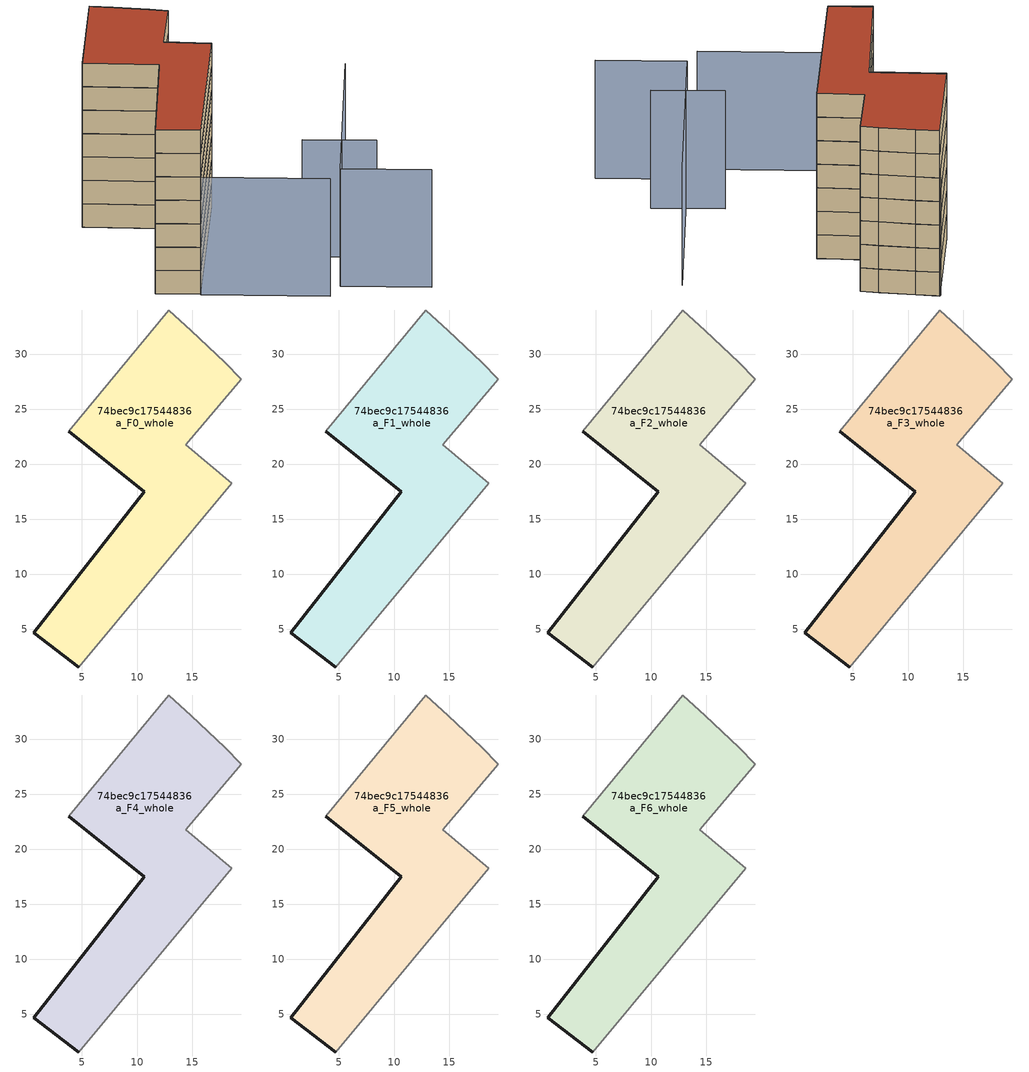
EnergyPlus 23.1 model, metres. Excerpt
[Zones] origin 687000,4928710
74bec9c17544836a_F0_whole
 floor ground (EU_floor_Construction): 4.71,1.59 18.58,18.27 14.43,21.78 19.47,27.75 17.95,29.25 14.93,32.14 12.88,34.01 3.8,23 10.65,17.51 0.61,4.71 z0
 wall outside (EU_wall_Construction): 4.71,1.59 0.61,4.71 10.65,17.51 3.8,23 z0:3
 wall adiabatic (EU_wall_Construction): 3.8,23 12.88,34.01 14.93,32.14 17.95,29.25 19.47,27.75 14.43,21.78 18.58,18.27 4.71,1.59 z0:3
74bec9c17544836a_F1_whole
 floor to 74bec9c17544836a_F0_whole (EU_floor_Construction): 4.71,1.59 18.58,18.27 14.43,21.78 19.47,27.75 17.95,29.25 14.92,32.14 12.88,34.01 3.79,23 10.65,17.51 0.61,4.71 z3
 wall outside (EU_wall_Construction): 4.71,1.59 0.61,4.71 10.65,17.51 3.8,23 z3:6
 wall adiabatic (EU_wall_Construction): 3.8,23 12.88,34.01 14.93,32.14 17.95,29.25 19.47,27.75 14.43,21.78 18.58,18.27 4.71,1.59 z3:6
74bec9c17544836a_F2_whole
 floor to 74bec9c17544836a_F1_whole (EU_floor_Construction): 4.71,1.59 18.58,18.27 14.43,21.78 19.47,27.75 17.95,29.25 14.92,32.14 12.88,34.01 3.79,23 10.65,17.51 0.61,4.71 z6
 wall outside (EU_wall_Construction): 4.71,1.59 0.61,4.71 10.65,17.51 3.8,23 z6:9
 wall adiabatic (EU_wall_Construction): 3.8,23 12.88,34.01 14.93,32.14 17.95,29.25 19.47,27.75 14.43,21.78 18.58,18.27 4.71,1.59 z6:9
74bec9c17544836a_F3_whole
 floor to 74bec9c17544836a_F2_whole (EU_floor_Construction): 4.71,1.59 18.58,18.27 14.43,21.78 19.47,27.75 17.95,29.25 14.92,32.14 12.88,34.01 3.79,23 10.65,17.51 0.61,4.71 z9
 wall outside (EU_wall_Construction): 4.71,1.59 0.61,4.71 10.65,17.51 3.8,23 z9:12
 wall adiabatic (EU_wall_Construction): 3.8,23 12.88,34.01 14.93,32.14 17.95,29.25 19.47,27.75 14.43,21.78 18.58,18.27 4.71,1.59 z9:12
74bec9c17544836a_F4_whole
 floor to 74bec9c17544836a_F3_whole (EU_floor_Construction): 4.71,1.59 18.58,18.27 14.43,21.78 19.47,27.75 17.95,29.25 14.92,32.14 12.88,34.01 3.79,23 10.65,17.51 0.61,4.71 z12
 wall outside (EU_wall_Construction): 4.71,1.59 0.61,4.71 10.65,17.51 3.8,23 z12:15
 wall adiabatic (EU_wall_Construction): 3.8,23 12.88,34.01 14.93,32.14 17.95,29.25 19.47,27.75 14.43,21.78 18.58,18.27 4.71,1.59 z12:15
74bec9c17544836a_F5_whole
 floor to 74bec9c17544836a_F4_whole (EU_floor_Construction): 4.71,1.59 18.58,18.27 14.43,21.78 19.47,27.75 17.95,29.25 14.92,32.14 12.88,34.01 3.79,23 10.65,17.51 0.61,4.71 z15
 wall outside (EU_wall_Construction): 4.71,1.59 0.61,4.71 10.65,17.51 3.8,23 z15:18
 wall adiabatic (EU_wall_Construction): 3.8,23 12.88,34.01 14.93,32.14 17.95,29.25 19.47,27.75 14.43,21.78 18.58,18.27 4.71,1.59 z15:18
74bec9c17544836a_F6_whole
 floor to 74bec9c17544836a_F5_whole (EU_floor_Construction): 4.71,1.59 18.58,18.27 14.43,21.78 19.47,27.75 17.95,29.25 14.92,32.14 12.88,34.01 3.79,23 10.65,17.51 0.61,4.71 z18
 wall outside (EU_wall_Construction): 4.71,1.59 0.61,4.71 10.65,17.51 3.8,23 z18:21
 wall adiabatic (EU_wall_Construction): 3.8,23 12.88,34.01 14.93,32.14 17.95,29.25 19.47,27.75 14.43,21.78 18.58,18.27 4.71,1.59 z18:21
 roof outside (EU_roof_Construction): 14.93,32.14 17.95,29.25 19.47,27.75 14.43,21.78 18.58,18.27 4.71,1.59 0.61,4.71 10.65,17.51 3.8,23 12.88,34.01 z21
shading: 26.94,-12.59 18.7,-6.24 / 18.7,-6.24 34.74,14.57 / 16.33,-7.53 4.67,1.54 / 26.29,-2.92 19.59,2.21 / 18.51,18.19 14.31,21.88 / 19.47,27.75 12.68,33.87 z0:15
[Building]
EU S2 Campaign: North Axis=0; Terrain=City; Solar Distribution=FullExterior
[Site:Location]
Bologna: Latitude=44.5; Longitude=11.25; Time Zone=1; Elevation=37
[SizingPeriod:WeatherFileDays]
AnnualSizingPeriod: Begin Month=1; Begin Day of Month=1; End Month=12; End Day of Month=31; Day of Week for Start Day=Monday; Use Weather File Daylight Saving Period=No; Use Weather File Rain and Snow Indicators=No
[MATERIAL]
EU_InternalMass_Material: Roughness=MediumRough; Thickness=0.1; Conductivity=1; Density=1800; Specific Heat=900; Thermal Absorptance=0.9; Solar Absorptance=0.7; Visible Absorptance=0.7
[MATERIAL:NOMASS] Roughness=MediumRough; Thermal Absorptance=0.9; Solar Absorptance=0.7; Visible Absorptance=0.7
Name | Thermal Resistance
EU_wall_NoMass | 0.905828
EU_roof_NoMass | 0.37593
EU_floor_NoMass | 0.67114
[CONSTRUCTION]
EU_wall_Construction: EU_wall_NoMass
EU_roof_Construction: EU_roof_NoMass
EU_floor_Construction: EU_floor_NoMass
EU_InternalMass_Construction: EU_InternalMass_Material
[ZONE] Type=1; Multiplier=1; Ceiling Height=autocalculate; Floor Area=autocalculate; Part of Total Floor Area=Yes
Name | Volume
74bec9c17544836a_F0_whole | 730.003
74bec9c17544836a_F1_whole; 74bec9c17544836a_F2_whole; 74bec9c17544836a_F3_whole; 74bec9c17544836a_F4_whole; 74bec9c17544836a_F5_whole; 74bec9c17544836a_F6_whole | 730.005
[INTERNALMASS] Construction=EU_InternalMass_Construction; Surface Area=243.334
Name | Zone or ZoneList
74bec9c17544836a_F0_whole_EU_InternalMass | 74bec9c17544836a_F0_whole
74bec9c17544836a_F1_whole_EU_InternalMass | 74bec9c17544836a_F1_whole
74bec9c17544836a_F2_whole_EU_InternalMass | 74bec9c17544836a_F2_whole
74bec9c17544836a_F3_whole_EU_InternalMass | 74bec9c17544836a_F3_whole
74bec9c17544836a_F4_whole_EU_InternalMass | 74bec9c17544836a_F4_whole
74bec9c17544836a_F5_whole_EU_InternalMass | 74bec9c17544836a_F5_whole
74bec9c17544836a_F6_whole_EU_InternalMass | 74bec9c17544836a_F6_whole
[OTHEREQUIPMENT] Fuel Type=Electricity; Design Level Calculation Method=Watts/Area; Power per Zone Floor Area=1; Fraction Latent=0; Fraction Radiant=0; Fraction Lost=0; Carbon Dioxide Generation Rate=0; EndUse Subcategory=EU_Step8_InternalGains
Name | Zone or ZoneList or Space or SpaceList | Schedule
EU_Step8_InternalGain_74bec9c17544836a_F0_whole_f000 | 74bec9c17544836a_F0_whole | EU_Step8_GainSchedule_74bec9c17544836a_F0_whole_f000
EU_Step8_InternalGain_74bec9c17544836a_F1_whole_f000 | 74bec9c17544836a_F1_whole | EU_Step8_GainSchedule_74bec9c17544836a_F1_whole_f000
EU_Step8_InternalGain_74bec9c17544836a_F2_whole_f000 | 74bec9c17544836a_F2_whole | EU_Step8_GainSchedule_74bec9c17544836a_F2_whole_f000
EU_Step8_InternalGain_74bec9c17544836a_F3_whole_f000 | 74bec9c17544836a_F3_whole | EU_Step8_GainSchedule_74bec9c17544836a_F3_whole_f000
EU_Step8_InternalGain_74bec9c17544836a_F4_whole_f000 | 74bec9c17544836a_F4_whole | EU_Step8_GainSchedule_74bec9c17544836a_F4_whole_f000
EU_Step8_InternalGain_74bec9c17544836a_F5_whole_f000 | 74bec9c17544836a_F5_whole | EU_Step8_GainSchedule_74bec9c17544836a_F5_whole_f000
EU_Step8_InternalGain_74bec9c17544836a_F6_whole_f000 | 74bec9c17544836a_F6_whole | EU_Step8_GainSchedule_74bec9c17544836a_F6_whole_f000
[ZONEVENTILATION:DESIGNFLOWRATE] Schedule=EU_AlwaysOn; Design Flow Rate Calculation Method=AirChanges/Hour; Air Changes per Hour=0.73129; Ventilation Type=Natural; Fan Pressure Rise=0; Fan Total Efficiency=1; Constant Term Coefficient=1; Temperature Term Coefficient=0; Velocity Term Coefficient=0; Velocity Squared Term Coefficient=0; Minimum Indoor Temperature=-100; Maximum Indoor Temperature=100; Delta Temperature=-100; Minimum Outdoor Temperature=-100; Maximum Outdoor Temperature=100; Maximum Wind Speed=40
Name | Zone or ZoneList or Space or SpaceList
EU_ConstantAir_74bec9c17544836a_F0_whole | 74bec9c17544836a_F0_whole
EU_ConstantAir_74bec9c17544836a_F1_whole | 74bec9c17544836a_F1_whole
EU_ConstantAir_74bec9c17544836a_F2_whole | 74bec9c17544836a_F2_whole
EU_ConstantAir_74bec9c17544836a_F3_whole | 74bec9c17544836a_F3_whole
EU_ConstantAir_74bec9c17544836a_F4_whole | 74bec9c17544836a_F4_whole
EU_ConstantAir_74bec9c17544836a_F5_whole | 74bec9c17544836a_F5_whole
EU_ConstantAir_74bec9c17544836a_F6_whole | 74bec9c17544836a_F6_whole
[HVACTEMPLATE:THERMOSTAT] Constant Heating Setpoint=20; Constant Cooling Setpoint=50
EU_HeatOnly_74bec9c17544836a_F0_whole; EU_HeatOnly_74bec9c17544836a_F1_whole; EU_HeatOnly_74bec9c17544836a_F2_whole; EU_HeatOnly_74bec9c17544836a_F3_whole; EU_HeatOnly_74bec9c17544836a_F4_whole; EU_HeatOnly_74bec9c17544836a_F5_whole; EU_HeatOnly_74bec9c17544836a_F6_whole
[HVACTEMPLATE:ZONE:IDEALLOADSAIRSYSTEM] System Availability Schedule=EU_AlwaysOn; Maximum Heating Supply Air Temperature=50; Minimum Cooling Supply Air Temperature=13; Maximum Heating Supply Air Humidity Ratio=0.0156; Minimum Cooling Supply Air Humidity Ratio=0.0077; Heating Limit=NoLimit; Cooling Limit=NoLimit; Heating Availability Schedule=EU_AlwaysOn; Cooling Availability Schedule=EU_CoolingOff; Dehumidification Control Type=ConstantSensibleHeatRatio; Cooling Sensible Heat Ratio=0.7; Dehumidification Setpoint=60; Humidification Control Type=None; Humidification Setpoint=30; Outdoor Air Method=None; Outdoor Air Flow Rate per Person=0.00944; Outdoor Air Flow Rate per Zone Floor Area=0; Outdoor Air Flow Rate per Zone=0; Demand Controlled Ventilation Type=None; Outdoor Air Economizer Type=NoEconomizer; Heat Recovery Type=None; Sensible Heat Recovery Effectiveness=0.7; Latent Heat Recovery Effectiveness=0.65
Name | Template Thermostat
74bec9c17544836a_F0_whole | EU_HeatOnly_74bec9c17544836a_F0_whole
74bec9c17544836a_F1_whole | EU_HeatOnly_74bec9c17544836a_F1_whole
74bec9c17544836a_F2_whole | EU_HeatOnly_74bec9c17544836a_F2_whole
74bec9c17544836a_F3_whole | EU_HeatOnly_74bec9c17544836a_F3_whole
74bec9c17544836a_F4_whole | EU_HeatOnly_74bec9c17544836a_F4_whole
74bec9c17544836a_F5_whole | EU_HeatOnly_74bec9c17544836a_F5_whole
74bec9c17544836a_F6_whole | EU_HeatOnly_74bec9c17544836a_F6_whole
[SIZING:ZONE] Zone Cooling Design Supply Air Temperature Input Method=SupplyAirTemperature; Zone Cooling Design Supply Air Temperature=13; Zone Heating Design Supply Air Temperature Input Method=SupplyAirTemperature; Zone Heating Design Supply Air Temperature=50; Zone Cooling Design Supply Air Humidity Ratio=0.008; Zone Heating Design Supply Air Humidity Ratio=0.008; Cooling Design Air Flow Method=DesignDay; Cooling Design Air Flow Rate=0; Cooling Minimum Air Flow per Zone Floor Area=0.000762; Cooling Minimum Air Flow=0; Cooling Minimum Air Flow Fraction=0.2; Heating Design Air Flow Method=DesignDay; Heating Design Air Flow Rate=0; Heating Maximum Air Flow per Zone Floor Area=0.002032; Heating Maximum Air Flow=0.141576; Heating Maximum Air Flow Fraction=0.3; Account for Dedicated Outdoor Air System=No; Dedicated Outdoor Air System Control Strategy=NeutralSupplyAir; Dedicated Outdoor Air Low Setpoint Temperature for Design=autosize; Dedicated Outdoor Air High Setpoint Temperature for Design=autosize; Zone Load Sizing Method=Sensible Load Only No Latent Load; Zone Latent Cooling Design Supply Air Humidity Ratio Input Method=HumidityRatioDifference; Zone Cooling Design Supply Air Humidity Ratio Difference=0.005; Zone Latent Heating Design Supply Air Humidity Ratio Input Method=HumidityRatioDifference; Zone Humidification Design Supply Air Humidity Ratio Difference=0.005
74bec9c17544836a_F0_whole; 74bec9c17544836a_F1_whole; 74bec9c17544836a_F2_whole; 74bec9c17544836a_F3_whole; 74bec9c17544836a_F4_whole; 74bec9c17544836a_F5_whole; 74bec9c17544836a_F6_whole
[SCHEDULE:CONSTANT]
Name | Hourly Value
EU_AlwaysOn | 1
EU_CoolingOff | 0
[SCHEDULE:FILE] Column Number=1; Rows to Skip at Top=0; Number of Hours of Data=8760; Column Separator=Comma; Interpolate to Timestep=No; Minutes per Item=60; Adjust Schedule for Daylight Savings=Yes
Name | File
EU_Step8_GainSchedule_74bec9c17544836a_F0_whole_f000 | ../../schedules/74bec9c17544836a/74bec9c17544836a_F0_whole_f000_gain.csv
EU_Step8_GainSchedule_74bec9c17544836a_F1_whole_f000 | ../../schedules/74bec9c17544836a/74bec9c17544836a_F1_whole_f000_gain.csv
EU_Step8_GainSchedule_74bec9c17544836a_F2_whole_f000 | ../../schedules/74bec9c17544836a/74bec9c17544836a_F2_whole_f000_gain.csv
EU_Step8_GainSchedule_74bec9c17544836a_F3_whole_f000 | ../../schedules/74bec9c17544836a/74bec9c17544836a_F3_whole_f000_gain.csv
EU_Step8_GainSchedule_74bec9c17544836a_F4_whole_f000 | ../../schedules/74bec9c17544836a/74bec9c17544836a_F4_whole_f000_gain.csv
EU_Step8_GainSchedule_74bec9c17544836a_F5_whole_f000 | ../../schedules/74bec9c17544836a/74bec9c17544836a_F5_whole_f000_gain.csv
EU_Step8_GainSchedule_74bec9c17544836a_F6_whole_f000 | ../../schedules/74bec9c17544836a/74bec9c17544836a_F6_whole_f000_gain.csv
